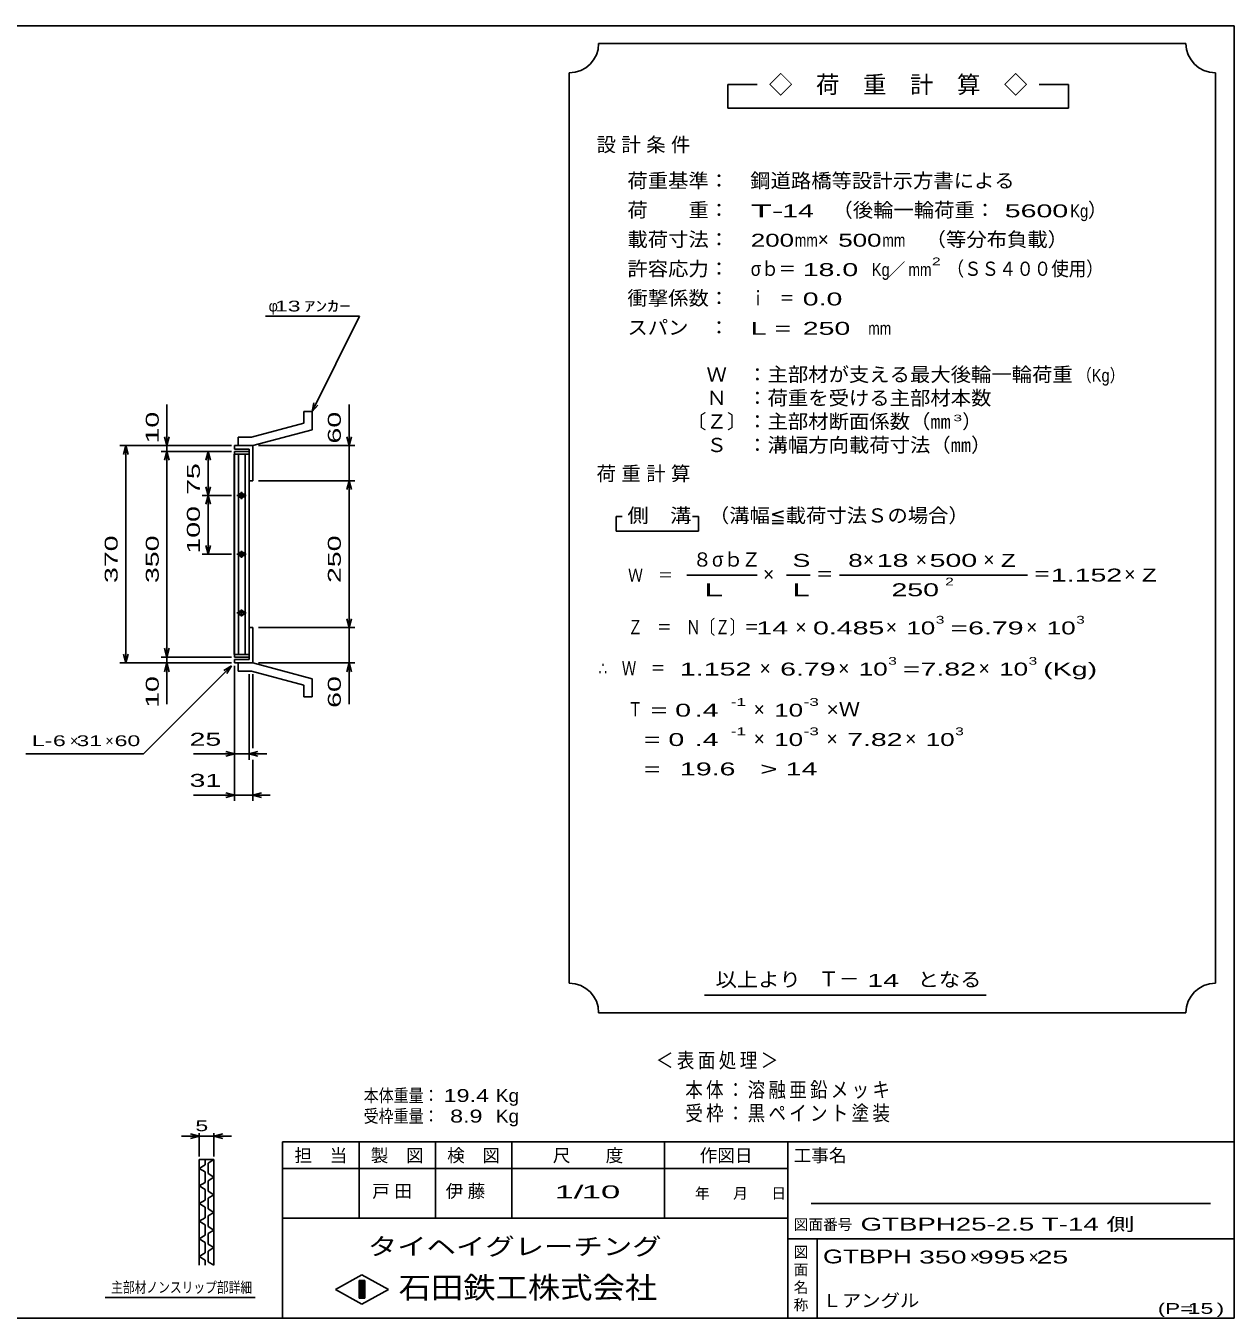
# Model space of a CAD drawing. Units: millimetres, scale not verified. Extents: x -1820 to 1736, y -1282 to 1048.
# Drawn here: x -321 to 1736, y -1152 to 1048 of the extents above; entities that cross this region are included whole.
import ezdxf
from ezdxf.enums import TextEntityAlignment as Align

# ---------------------------------------------------------------- set-up
doc = ezdxf.new("R2010")
doc.units = ezdxf.units.MM
doc.header["$LTSCALE"] = 10
for name, color, linetype, lineweight in [('0_2', 150, 'Continuous', 25), ('16', 3, 'Continuous', 25), ('19', 6, 'Continuous', 25), ('22', 4, 'Continuous', 25), ('24', 2, 'Continuous', 25), ('32', 4, 'Continuous', 25)]:
    doc.layers.add(name, color=color, linetype=linetype, lineweight=lineweight)
doc.styles.add('ベクトル', font='')
doc.styles.get('ベクトル').set_extended_font_data('ベクトル')

msp = doc.modelspace()

# ---------------------------------------------------------------- linework, layer by layer
at = {"layer": '0_2'}
for p, q in [((-1724, 1048.5), (1736, 1048.5)), ((1736, 1048.5), (1736, -1151.5)), ((1736, -851.5), (116, -851.5)), ((116, -851.5), (116, -1151.5)), ((246, -851.5), (246, -981.5)), ((376, -981.5), (376, -851.5)), ((506, -851.5), (506, -981.5)), ((766, -981.5), (766, -851.5)), ((976, -851.5), (976, -1151.5)), ((976, -896.5), (116, -896.5)), ((1696, -956.5), (1016, -956.5)), ((116, -981.5), (976, -981.5)), ((976, -1016.5), (1736, -1016.5)), ((1026, -1151.5), (1026, -1016.5)), ((206, -1102.5), (251, -1077.5)), ((251, -1077.5), (296, -1102.5)), ((246, -1087.5), (256, -1087.5)), ((246, -1117.5), (246, -1087.5)), ((246, -1087.5), (248, -1087.5)), ((248, -1087.5), (248, -1117.5)), ((250, -1117.5), (250, -1087.5)), ((250, -1087.5), (252, -1087.5)), ((252, -1087.5), (252, -1117.5)), ((254, -1117.5), (254, -1087.5)), ((254, -1087.5), (256, -1087.5)), ((256, -1087.5), (256, -1117.5)), ((256, -1087.5), (256, -1117.5)), ((251, -1127.5), (206, -1102.5)), ((256, -1117.5), (246, -1117.5)), ((248, -1117.5), (250, -1117.5)), ((296, -1102.5), (251, -1127.5)), ((252, -1117.5), (254, -1117.5)), ((1736, -1151.5), (-1724, -1151.5))]:
    msp.add_line(p, q, dxfattribs=at)
at = {"layer": '16'}
for p, q in [((33.3, -21.5), (33.3, 319.5)), ((33.3, 319.5), (34, 319.5)), ((59, 324), (34, 324)), ((34, 324), (34, 319.5)), ((34, 319.5), (59, 319.5)), ((34, 319.5), (34, -21.5)), ((59, 319.5), (34, 319.5)), ((41, 319.5), (41, -21.5)), ((52, -21.5), (52, 319.5)), ((59, 319.5), (59, 324)), ((59, -21.5), (59, 319.5)), ((38, 249), (54, 249)), ((48, 252), (44, 252)), ((44, 246), (48, 246)), ((46, 255), (46, 243)), ((46, 155), (46, 143)), ((38, 149), (54, 149)), ((48, 152), (44, 152)), ((44, 146), (48, 146)), ((38, 49), (54, 49)), ((48, 52), (44, 52)), ((44, 46), (48, 46)), ((46, 55), (46, 43)), ((34, -21.5), (33.3, -21.5)), ((34, -21.5), (59, -21.5)), ((34, -26), (34, -21.5)), ((34, -21.5), (59, -21.5)), ((59, -21.5), (59, -26)), ((59, -26), (34, -26))]:
    msp.add_line(p, q, dxfattribs=at)
for centre, radius, start, end in [((44, 249), 3, 90, 270), ((46, 249), 4, 46.6, 133.4), ((46, 249), 4, 226.6, 313.4), ((48, 249), 3, 270, 90), ((44, 149), 3, 90, 270), ((46, 149), 4, 46.6, 133.4), ((46, 149), 4, 226.6, 313.4), ((48, 149), 3, 270, 90), ((44, 49), 3, 90, 270), ((46, 49), 4, 46.6, 133.4), ((46, 49), 4, 226.6, 313.4), ((48, 49), 3, 270, 90)]:
    msp.add_arc(centre, radius, start, end, dxfattribs=at)
at = {"layer": '19'}
for p, q in [((152, 392), (166, 392)), ((152, 372), (152, 392)), ((166, 361), (166, 392)), ((152, 372), (63, 348)), ((65, 334), (166, 361)), ((34, 328), (34, 334)), ((34, 334), (64, 334)), ((40, 348), (63, 348)), ((40, 334), (40, 348)), ((40, 334), (65, 334)), ((64, 334), (65, 333)), ((65, 333), (65, 274)), ((59, 328), (34, 328)), ((59, 274), (59, 328)), ((65, 274), (59, 274)), ((65, 24), (59, 24)), ((59, 24), (59, -30)), ((65, -35), (65, 24)), ((34, -30), (34, -36)), ((59, -30), (34, -30)), ((34, -36), (64, -36)), ((40, -36), (65, -36)), ((40, -50), (40, -36)), ((64, -36), (65, -35)), ((65, -36), (166, -63)), ((40, -50), (63, -50)), ((152, -74), (63, -50)), ((166, -94), (166, -63)), ((152, -94), (152, -74)), ((152, -94), (166, -94))]:
    msp.add_line(p, q, dxfattribs=at)
at = {"layer": '22'}
for p, q in [((87, 554), (247, 554)), ((166, 392), (247, 554)), ((-81, 334), (-81, 404)), ((166, 392), (169, 406.6)), ((166, 392), (176, 403)), ((229, 334), (229, 404)), ((-161, 334), (29, 334)), ((-155, 319), (-151, 334)), ((-147, 319), (-151, 334)), ((-151, -36), (-151, 334)), ((29, 334), (-91, 334)), ((-81, 334), (-85, 349)), ((-77, 349), (-81, 334)), ((-81, 334), (-81, 324)), ((75, 334), (239, 334)), ((229, 334), (225, 349)), ((229, 334), (233, 349)), ((229, 274), (229, 334)), ((-91, 324), (29, 324)), ((-85, 309), (-81, 324)), ((-77, 309), (-81, 324)), ((-81, -26), (-81, 324)), ((29, 324), (-21, 324)), ((-11, 324), (-15, 309)), ((-7, 309), (-11, 324)), ((-11, 324), (-11, 249)), ((-11, 249), (-15, 264)), ((-7, 264), (-11, 249)), ((75, 274), (239, 274)), ((225, 259), (229, 274)), ((233, 259), (229, 274)), ((229, 24), (229, 274)), ((-21, 249), (29, 249)), ((-11, 249), (-15, 234)), ((-7, 234), (-11, 249)), ((-11, 249), (-11, 149)), ((-11, 149), (-15, 164)), ((-7, 164), (-11, 149)), ((-21, 149), (29, 149)), ((75, 24), (239, 24)), ((229, 24), (225, 39)), ((229, 24), (233, 39)), ((229, -36), (229, 24)), ((-151, -36), (-155, -21)), ((-151, -36), (-147, -21)), ((-81, -26), (-85, -11)), ((-81, -26), (-77, -11)), ((-161, -36), (29, -36)), ((-121, -191), (29, -41)), ((-91, -26), (29, -26)), ((-91, -36), (29, -36)), ((-85, -51), (-81, -36)), ((-81, -36), (-81, -26)), ((-77, -51), (-81, -36)), ((-81, -106), (-81, -36)), ((16, -49), (29, -41)), ((21, -54), (29, -41)), ((34, -201), (34, -41)), ((34, -271), (34, -41)), ((75, -36), (239, -36)), ((225, -51), (229, -36)), ((233, -51), (229, -36)), ((229, -106), (229, -36)), ((59, -201), (59, -55)), ((65, -181), (65, -55)), ((-321, -191), (-121, -191)), ((-36, -191), (34, -191)), ((34, -191), (19, -187)), ((19, -195), (34, -191)), ((34, -191), (59, -191)), ((59, -191), (74, -187)), ((74, -195), (59, -191)), ((59, -191), (89, -191)), ((65, -271), (65, -201)), ((-36, -261), (34, -261)), ((34, -261), (19, -257)), ((19, -265), (34, -261)), ((34, -261), (65, -261)), ((65, -261), (80, -257)), ((80, -265), (65, -261)), ((65, -261), (95, -261))]:
    msp.add_line(p, q, dxfattribs=at)
at = {"layer": '24', "color": 4}
for p, q in [((1654, 1018.5), (654, 1018.5)), ((604, 968.5), (604, -581.5)), ((1704, -581.5), (1704, 968.5)), ((924, 948.5), (874, 948.5)), ((874, 948.5), (874, 908.5)), ((1454, 948.5), (1404, 948.5)), ((1454, 908.5), (1454, 948.5)), ((874, 908.5), (1454, 908.5)), ((694, 213.5), (684, 213.5)), ((684, 213.5), (684, 188.5)), ((824, 213.5), (814, 213.5)), ((824, 188.5), (824, 213.5)), ((684, 188.5), (824, 188.5)), ((804, 113.5), (924, 113.5)), ((974, 113.5), (1014, 113.5)), ((1064, 113.5), (1384, 113.5)), ((834, -601.5), (1314, -601.5)), ((654, -631.5), (1654, -631.5))]:
    msp.add_line(p, q, dxfattribs=at)
for centre, start, end in [((604, 1018.5), 270, 0), ((1704, 1018.5), 180, 270), ((604, -631.5), 0, 90), ((1704, -631.5), 90, 180)]:
    msp.add_arc(centre, 50, start, end, dxfattribs=at)
at = {"layer": '32'}
for p, q in [((-26, -841.5), (-56, -841.5)), ((-26, -841.5), (-41, -837.5)), ((-41, -845.5), (-26, -841.5)), ((-26, -876.5), (-26, -836.5)), ((-26, -841.5), (-1, -841.5)), ((-1, -836.5), (-1, -876.5)), ((-1, -841.5), (14, -837.5)), ((14, -845.5), (-1, -841.5)), ((-1, -841.5), (29, -841.5)), ((-26, -881.5), (-1, -881.5)), ((-26, -1061.5), (-26, -881.5)), ((-16, -890.5), (-26, -896.5)), ((-26, -896.5), (-16, -902.5)), ((-16, -881.5), (-16, -890.5)), ((-1, -881.5), (-11, -887.5)), ((-11, -887.5), (-11, -905.5)), ((-1, -881.5), (-1, -1061.5)), ((-16, -920.5), (-26, -926.5)), ((-16, -902.5), (-16, -920.5)), ((-11, -905.5), (-1, -911.5)), ((-1, -911.5), (-11, -917.5)), ((-11, -917.5), (-11, -935.5)), ((-26, -926.5), (-16, -932.5)), ((-16, -932.5), (-16, -950.5)), ((-11, -935.5), (-1, -941.5)), ((-1, -941.5), (-11, -947.5)), ((-16, -950.5), (-26, -956.5)), ((-26, -956.5), (-16, -962.5)), ((-16, -962.5), (-16, -980.5)), ((-11, -947.5), (-11, -965.5)), ((-11, -965.5), (-1, -971.5)), ((-16, -980.5), (-26, -986.5)), ((-26, -986.5), (-16, -992.5)), ((-1, -971.5), (-11, -977.5)), ((-11, -977.5), (-11, -995.5)), ((-16, -1010.5), (-26, -1016.5)), ((-16, -992.5), (-16, -1010.5)), ((-11, -995.5), (-1, -1001.5)), ((-1, -1001.5), (-11, -1007.5)), ((-11, -1007.5), (-11, -1025.5)), ((-26, -1016.5), (-16, -1022.5)), ((-16, -1022.5), (-16, -1040.5)), ((-11, -1025.5), (-1, -1031.5)), ((-1, -1031.5), (-11, -1037.5)), ((-16, -1040.5), (-26, -1046.5)), ((-26, -1046.5), (-16, -1052.5)), ((-16, -1052.5), (-16, -1061.5)), ((-11, -1037.5), (-11, -1055.5)), ((-11, -1055.5), (-1, -1061.5)), ((69, -1116.5), (-186, -1116.5))]:
    msp.add_line(p, q, dxfattribs=at)

# ---------------------------------------------------------------- texts
at = {"layer": '0_2', "style": 'ベクトル'}
for s, height, p in [('担\u3000当', 21.99, (136, -874.5)), ('製\u3000図', 21.99, (266, -874.5)), ('検\u3000図', 21.99, (396, -874.5)), ('尺\u3000\u3000度', 21.99, (576, -874.5)), ('作図日', 21.99, (826, -874.5)), ('工事名', 21.99, (986, -874.5)), ('年', 18.3, (818, -939)), ('月', 18.3, (883, -939)), ('日', 18.3, (948, -939)), ('図面番号', 18.33, (986, -992)), ('図', 18.3, (986, -1039)), ('面', 18.3, (986, -1069)), ('名', 18.3, (986, -1099)), ('称', 18.3, (986, -1129))]:
    msp.add_text(s, height=height, dxfattribs=at).set_placement(p, align=Align.MIDDLE_LEFT)
at = {"layer": '0_2', "color": 222, "style": 'ベクトル'}
for s, height, width, p in [('タイヘイグレーチング', 29.33, 1.25, (261, -1029.5)), ('石田鉄工株式会社', 36.66, 1.1, (313.5, -1099.5))]:
    msp.add_text(s, height=height, dxfattribs=dict(at, width=width)).set_placement(p, align=Align.MIDDLE_LEFT)
at = {"layer": '22', "color": 2, "style": 'ベクトル'}
for s, height, p in [('φ', 18.3, (92, 571.5)), ('×', 18.3, (-246, -168.5)), ('×', 18.3, (-186, -168.5)), ('×', 22, (1286, -1047.5)), ('×', 22, (1386, -1047.5))]:
    msp.add_text(s, height=height, dxfattribs=at).set_placement(p, align=Align.MIDDLE_LEFT)
for s, height, width, p in [(' 13 ', 18.33, 1.6, (92, 571.5)), ('ｱﾝｶｰ', 18.33, 1.6, (152, 571.5)), ('L-', 18.33, 1.6, (-311, -168.5)), (' 6 ', 18.33, 1.6, (-286, -168.5)), (' 31 ', 18.33, 1.6, (-246, -168.5)), (' 60 ', 18.33, 1.6, (-181, -168.5)), (' 25 ', 21.99, 1.65, (-56, -166)), (' 31 ', 21.99, 1.65, (-56, -236)), ('本体重量：', 21.99, 0.85, (254, -772.5)), (' 19.4', 21.99, 1.35, (379, -772.5)), ('Kg', 21.99, 1.1, (479, -772.5)), ('受枠重量：', 21.99, 0.85, (254, -807.5)), ('  8.9', 21.99, 1.35, (379, -807.5)), ('Kg', 21.99, 1.1, (479, -807.5)), ('1/', 21.99, 2, (579, -936.5)), (' 10 ', 21.99, 2, (609, -936.5)), ('GTBPH25-2.5 T-14 側                  ', 21.99, 1.6, (1100, -991.5)), ('GTBPH', 23.46, 1.4, (1036, -1046.5)), (' 350 ', 21.99, 1.65, (1186, -1047.5)), (' 995 ', 21.99, 1.65, (1286, -1047.5)), (' 25 ', 21.99, 1.65, (1386, -1047.5)), ('Ｌアングル', 21.99, 1.1, (1035, -1121.5)), ('(P=', 18.33, 1.55, (1606, -1135)), (' 15 ', 18.33, 1.6, (1646, -1135)), (')', 18.3, 1.6, (1706, -1135))]:
    msp.add_text(s, height=height, dxfattribs=dict(at, width=width)).set_placement(p, align=Align.MIDDLE_LEFT)
at = {"layer": '22', "color": 2, "style": 'ベクトル', "width": 1.65}
for s, p in [(' 10 ', (-106, 324)), (' 60 ', (204, 324)), (' 75 ', (-36, 236.5)), (' 100 ', (-36, 136.5)), (' 370 ', (-176, 86.5)), (' 350 ', (-106, 86.5)), (' 250 ', (204, 86.5)), (' 10 ', (-106, -126)), (' 60 ', (204, -126))]:
    msp.add_text(s, height=21.99, rotation=90, dxfattribs=at).set_placement(p, align=Align.MIDDLE_LEFT)
at = {"layer": '22', "color": 2, "attachment_point": 4, "style": 'ベクトル'}
for s, insert, char_height in [('\\T1.2;\\W0.85;＜表面処理＞', (751.5, -714), 25.66), ('\\T1.19;\\W0.85;本体：溶融亜鉛メッキ', (801.5, -764), 25.66), ('\\T1.19;\\W0.85;受枠：黒ペイント塗装', (801.5, -804), 25.66), ('\\T1.25;戸田\u3000', (268.5, -936.5), 21.99), ('\\T1.25;伊藤\u3000', (393.5, -936.5), 21.99)]:
    msp.add_mtext(s, dxfattribs=dict(at, insert=insert, char_height=char_height))
at = {"layer": '24', "style": 'ベクトル'}
for s, height, p in [('◇\u3000荷\u3000重\u3000計\u3000算\u3000◇', 29.33, (944, 948.5)), ('）', 24.2, (1487, 735)), ('×', 24.2, (1027, 685)), ('／', 22, (1146.5, 633.5)), ('）', 24.2, (1273, 375)), ('σｂ', 24.19, (847, 140)), ('８', 24.2, (814, 140)), ('Ｚ', 24.2, (897, 140)), ('×', 24.2, (1104, 140)), ('×', 24.2, (1194, 140)), ('×', 24.2, (1309, 140)), ('×', 24.2, (934, 115)), ('×', 24.2, (1549, 115)), ('×', 24.2, (989, 25)), ('×', 24.2, (1143, 25)), ('×', 24.2, (1382, 25)), ('×', 24.2, (928, -45)), ('×', 24.2, (1062, -45)), ('×', 24.2, (1301, -45)), ('×', 24.2, (918, -115)), ('×', 24.2, (918, -165)), ('×', 24.2, (1042, -165)), ('×', 24.2, (1176, -165)), ('Ｔ－', 25.66, (1028, -574))]:
    msp.add_text(s, height=height, dxfattribs=at).set_placement(p, align=Align.MIDDLE_LEFT)
for s, height, width, p in [('荷重基準：\u3000', 24.19, 1.05, (703, 785)), ('鋼道路橋等設計示方書による', 24.19, 1.05, (912, 785)), ('荷\u3000\u3000重：\u3000', 24.19, 1.05, (703, 735)), ('（後輪一輪荷重：', 24.19, 1.05, (1052, 735)), ('T-', 21.99, 2, (913, 733.5)), (' 14 ', 21.99, 1.65, (953, 733.5)), (' 5600', 21.99, 1.65, (1332, 733.5)), ('Kg', 21.99, 0.85, (1457, 733.5)), ('載荷寸法：\u3000', 24.19, 1.05, (703, 685)), ('200', 21.99, 1.5, (913, 683.5)), ('mm', 21.99, 0.8, (988, 683.5)), ('500', 21.99, 1.5, (1062, 683.5)), ('mm', 21.99, 0.8, (1137, 683.5)), ('\u3000（等分布負載）', 24.19, 1.05, (1176, 685)), ('許容応力：\u3000', 24.19, 1.05, (703, 635)), ('σｂ＝', 24.19, 0.9, (913, 635)), (' 18.0', 21.99, 1.65, (988, 633.5)), ('Kg', 21.99, 0.85, (1119, 633.5)), ('mm', 21.99, 0.8, (1181.5, 633.5)), ('2', 13.2, 1.5, (1221.5, 647.5)), ('（ＳＳ４００使用）', 24.19, 0.9, (1246.5, 635)), ('衝撃係数：\u3000', 24.19, 1.05, (703, 585)), ('ｉ\u3000＝', 24.19, 0.75, (913, 585)), (' 0.0', 21.99, 1.65, (988, 583.5)), ('スパン\u3000：\u3000', 24.19, 1.05, (703, 535)), ('L =', 21.99, 1.65, (913, 533.5)), (' 250 ', 21.99, 1.65, (988, 533.5)), ('mm', 21.99, 0.8, (1113, 533.5)), ('\u3000Ｗ\u3000：主部材が支える最大後輪一輪荷重', 24.19, 1.05, (803, 455)), ('（Kg）', 21.99, 0.85, (1468, 453.5)), ('\u3000Ｎ\u3000：荷重を受ける主部材本数', 24.19, 1.05, (803, 415)), ('〔Ｚ〕：主部材断面係数（㎜', 24.19, 1.05, (803, 375)), ('3', 11, 1.8, (1258, 381)), ('\u3000Ｓ\u3000：溝幅方向載荷寸法（㎜）', 24.19, 1.05, (803, 335)), ('側\u3000溝', 24.19, 1.1, (703, 215)), ('\u3000（溝幅≦載荷寸法Ｓの場合）', 24.19, 1.05, (807, 215)), ('S', 22, 1.55, (984, 138.5)), ('8', 22, 1.5, (1079, 138.5)), (' 18 ', 21.99, 1.65, (1114, 138.5)), (' 500 ', 21.99, 1.65, (1204, 138.5)), ('Z', 22, 1.4, (1339, 138.5)), ('Ｗ\u3000＝', 21.99, 0.85, (704, 113.5)), ('＝', 24.2, 0.9, (1024, 115)), ('＝', 24.2, 0.9, (1394, 115)), ('1.152', 21.99, 1.65, (1424, 113.5)), ('Z', 22, 1.4, (1579, 113.5)), ('L', 22, 1.8, (984, 88.5)), (' 250 ', 21.99, 1.65, (1139, 88.5)), ('2', 13.2, 1.5, (1244, 102.5)), ('3', 13.2, 1.5, (1228, 37.5)), ('3', 13.2, 1.5, (1467, 37.5)), ('Ｚ\u3000＝\u3000Ｎ〔Ｚ〕＝', 24.19, 0.75, (704, 25)), (' 14 ', 21.99, 1.65, (909, 23.5)), ('0.485', 21.99, 1.65, (1019, 23.5)), ('10', 21.99, 1.5, (1178, 23.5)), ('=', 22, 1.7, (1253, 23.5)), ('6.79', 21.99, 1.65, (1283, 23.5)), ('10', 21.99, 1.5, (1417, 23.5)), ('∴\u3000Ｗ\u3000＝', 24.19, 0.75, (654, -45)), (' 1.152', 21.99, 1.65, (779, -46.5)), ('6.79', 21.99, 1.65, (963, -46.5)), ('10', 21.99, 1.5, (1097, -46.5)), ('3', 13.2, 1.5, (1147, -32.5)), ('=', 22, 1.7, (1172, -46.5)), ('7.82', 21.99, 1.65, (1202, -46.5)), ('10', 21.99, 1.5, (1336, -46.5)), ('3', 13.2, 1.5, (1386, -32.5)), ('(Kg)', 21.99, 1.65, (1411, -46.5)), ('Ｔ', 24.2, 0.75, (704, -115)), (' = 0', 21.99, 1.65, (729, -116.5)), (' .4 ', 21.99, 1.65, (804, -116.5)), ('-1', 13.2, 1.65, (879, -102.5)), ('10', 21.99, 1.5, (953, -116.5)), ('-3', 13.2, 1.65, (1003, -102.5)), ('×Ｗ', 24.19, 1.1, (1042, -115)), ('-1', 13.2, 1.65, (879, -152.5)), ('-3', 13.2, 1.65, (1003, -152.5)), ('3', 13.2, 1.5, (1261, -152.5)), ('  = 0', 21.99, 1.65, (704, -166.5)), (' .4 ', 21.99, 1.65, (804, -166.5)), ('10', 21.99, 1.5, (953, -166.5)), ('7.82', 21.99, 1.65, (1077, -166.5)), ('10', 21.99, 1.5, (1211, -166.5)), ('  =', 21.99, 1.65, (704, -216.5)), (' 19.6', 21.99, 1.65, (779, -216.5)), ('>', 22, 1.7, (929, -216.5)), (' 14 ', 21.99, 1.65, (959, -216.5)), ('以上より\u3000', 24.19, 1.1, (853, -575)), (' 14 ', 21.99, 1.65, (1098, -576.5)), ('となる', 24.19, 1.1, (1197, -575))]:
    msp.add_text(s, height=height, dxfattribs=dict(at, width=width)).set_placement(p, align=Align.MIDDLE_LEFT)
at = {"layer": '24', "attachment_point": 4, "style": 'ベクトル'}
for s, insert, char_height in [('\\T1.28;設計条件', (650.5, 845), 24.19), ('\\T1.28;荷重計算', (650.5, 285), 24.19), ('\\T1.5;\\W2;\\~L\\~', (809, 88.5), 21.99)]:
    msp.add_mtext(s, dxfattribs=dict(at, insert=insert, char_height=char_height))
at = {"layer": '32', "color": 2, "style": 'ベクトル'}
for s, width, p in [(' 5 ', 1.6, (-43.5, -824)), ('主部材ノンスリップ部詳細', 0.8, (-176, -1099))]:
    msp.add_text(s, height=18.33, dxfattribs=dict(at, width=width)).set_placement(p, align=Align.MIDDLE_LEFT)

doc.saveas('drawing.dxf')
